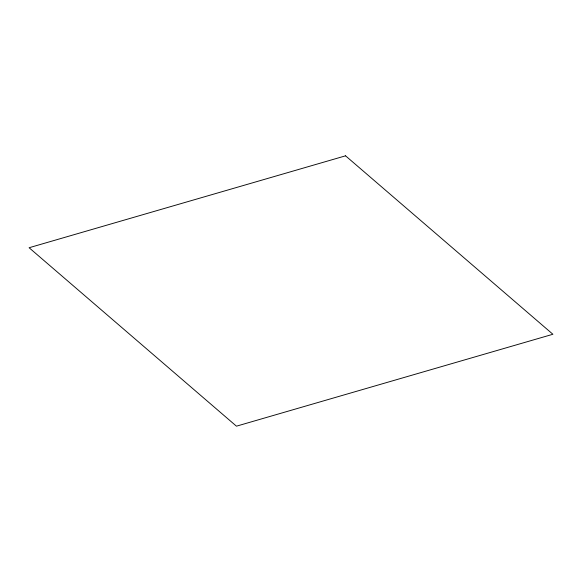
<?xml version="1.0" encoding="UTF-8"?>
<svg xmlns="http://www.w3.org/2000/svg" width="582" height="582" viewBox="0 0 582 582"><rect width="100%" height="100%" fill="white"/><g stroke="black" fill="none" stroke-linecap="round" stroke-linejoin="round"><path stroke-width="0.87" d="M345.548 155.823L29.1 247.736L236.452 426.177L552.9 334.264L345.548 155.823"/></g></svg>
